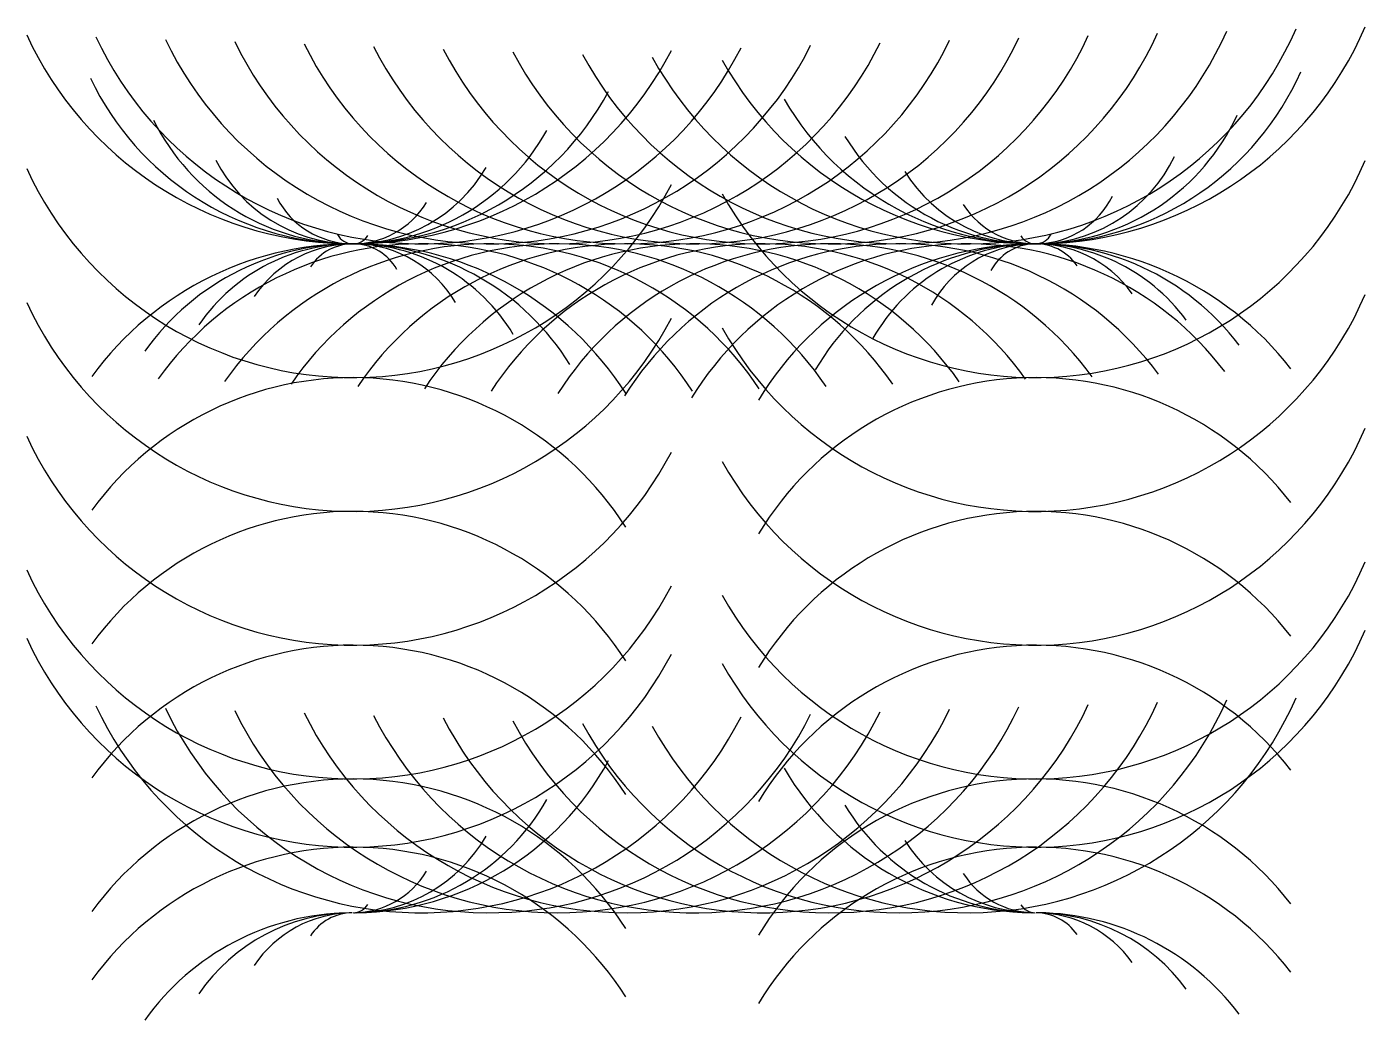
# Model space of a CAD drawing. Extents: x -1.79 to 2.03, y -0.31 to 2.53.
import ezdxf

# ---------------------------------------------------------------- set-up
doc = ezdxf.new("R2010")
doc.units = 0

msp = doc.modelspace()

# ---------------------------------------------------------------- linework, layer by layer
at = {"layer": 'drawinglayer'}
for centre, radius, start, end in [((0.8911, 2.9367), 1.0253, 208.6935, 336.3645), ((1.0861, 2.9367), 1.0253, 209.2092, 336.7313), ((-0.8633, 2.9367), 1.0253, 204.6828, 332.5035), ((-0.6684, 2.9367), 1.0253, 205.0266, 332.9891), ((-0.4734, 2.9367), 1.0253, 205.485, 333.4591), ((-0.2785, 2.9367), 1.0253, 205.886, 333.9141), ((-0.0835, 2.9367), 1.0253, 206.2871, 334.3548), ((0.1114, 2.9367), 1.0253, 206.7455, 334.7819), ((0.3063, 2.9367), 1.0253, 207.2038, 335.1959), ((0.5013, 2.9367), 1.0253, 207.7195, 335.5973), ((0.6962, 2.9367), 1.0253, 208.1779, 335.9866), ((-0.8633, 2.7417), 0.8303, 205.485, 331.5633), ((1.0861, 2.7417), 0.8303, 210.1832, 335.8962), ((-0.8633, 2.5467), 0.6354, 206.3444, 330.6394), ((1.0861, 2.5467), 0.6354, 211.0999, 335.0718), ((-0.8633, 2.3518), 0.4405, 207.1465, 329.7321), ((1.0861, 2.5544), 1.0253, 209.2092, 336.7313), ((1.0861, 2.3518), 0.4405, 212.0167, 334.2582), ((-0.8633, 2.5544), 1.0253, 204.6828, 332.5035), ((-0.8633, 2.1569), 0.2455, 207.9487, 328.8411), ((1.0861, 2.1569), 0.2455, 212.8761, 333.4558), ((-0.8633, 1.962), 0.0506, 208.7508, 327.9667), ((1.0861, 1.962), 0.0506, 213.7355, 332.6643), ((-0.8633, 0.9873), 0.9241, 32.5323, 143.8381), ((-0.8633, 1.1822), 0.7291, 31.7875, 144.6317), ((-0.6684, 0.9873), 0.9241, 32.9907, 144.4045), ((-0.8633, 1.3772), 0.5342, 31.0426, 145.4412), ((-0.4734, 0.9873), 0.9241, 33.5064, 144.9558), ((-0.8633, 1.5721), 0.3393, 30.2978, 146.2667), ((-0.2785, 0.9873), 0.9241, 33.9647, 145.4923), ((-0.8633, 1.767), 0.1443, 29.553, 147.1085), ((-0.0835, 0.9873), 0.9241, 34.4804, 146.0145), ((0.1114, 0.9873), 0.9241, 34.9961, 146.5231), ((0.3063, 0.9873), 0.9241, 35.569, 147.0183), ((0.5013, 0.9873), 0.9241, 36.0847, 147.5007), ((0.6962, 0.9873), 0.9241, 36.6576, 147.9707), ((0.8911, 0.9873), 0.9241, 37.2306, 148.4286), ((1.0861, 0.9873), 0.9241, 37.8608, 148.875), ((1.0861, 1.1822), 0.7291, 37.0587, 149.6104), ((1.0861, 1.3772), 0.5342, 36.2566, 150.357), ((1.0861, 1.5721), 0.3393, 35.4544, 151.1149), ((1.0861, 1.767), 0.1443, 34.595, 151.884), ((1.0861, 2.1721), 1.0253, 209.2092, 336.7313), ((-0.8633, 2.1721), 1.0253, 204.6828, 332.5035), ((-0.8633, 0.605), 0.9241, 32.5323, 143.8381), ((1.0861, 0.605), 0.9241, 37.8608, 148.875), ((1.0861, 1.7899), 1.0253, 209.2092, 336.7313), ((-0.8633, 1.7899), 1.0253, 204.6828, 332.5035), ((-0.8633, 0.2228), 0.9241, 32.5323, 143.8381), ((1.0861, 0.2228), 0.9241, 37.8608, 148.875), ((1.0861, 1.4076), 1.0253, 209.2092, 336.7313), ((-0.8633, 1.4076), 1.0253, 204.6828, 332.5035), ((1.0861, 1.2127), 1.0253, 209.2092, 336.7313), ((-0.8633, 1.2127), 1.0253, 204.6828, 332.5035), ((-0.8633, -0.1595), 0.9241, 32.5323, 143.8381), ((1.0861, -0.1595), 0.9241, 37.8608, 148.875), ((0.8911, 1.0253), 1.0253, 208.6935, 336.3645), ((-0.6684, 1.0253), 1.0253, 205.0266, 332.9891), ((-0.4734, 1.0253), 1.0253, 205.485, 333.4591), ((-0.2785, 1.0253), 1.0253, 205.886, 333.9141), ((-0.0835, 1.0253), 1.0253, 206.2871, 334.3548), ((0.1114, 1.0253), 1.0253, 206.7455, 334.7819), ((0.3063, 1.0253), 1.0253, 207.2038, 335.1959), ((0.5013, 1.0253), 1.0253, 207.7195, 335.5973), ((0.6962, 1.0253), 1.0253, 208.1779, 335.9866), ((-0.8633, 0.8303), 0.8303, 270.7448, 331.5633), ((1.0861, 0.8303), 0.8303, 210.1832, 269.276), ((-0.8633, -0.5418), 0.9241, 32.5323, 143.8381), ((1.0861, -0.5418), 0.9241, 37.8608, 148.875), ((-0.8633, 0.6354), 0.6354, 270.7448, 330.6394), ((1.0861, 0.6354), 0.6354, 211.0999, 269.2888), ((-0.8633, 0.4405), 0.4405, 270.7448, 329.7321), ((1.0861, 0.4405), 0.4405, 212.0167, 269.3012), ((-0.8633, -0.7367), 0.9241, 32.5323, 143.8381), ((1.0861, -0.7367), 0.9241, 37.8608, 148.875), ((-0.8633, 0.2455), 0.2455, 270.7448, 328.8411), ((1.0861, 0.2455), 0.2455, 212.8761, 269.3131), ((-0.8633, 0.0506), 0.0506, 270.7448, 327.9667), ((1.0861, 0.0506), 0.0506, 213.7355, 269.3247), ((-0.8633, -0.7291), 0.7291, 90.8021, 144.6317), ((-0.8633, -0.5342), 0.5342, 90.8021, 145.4412), ((-0.8633, -0.3393), 0.3393, 90.8021, 146.2667), ((-0.8633, -0.1443), 0.1443, 90.7448, 147.1085), ((1.0861, -0.1443), 0.1443, 34.595, 89.3359), ((1.0861, -0.3393), 0.3393, 35.4544, 89.3467), ((1.0861, -0.5342), 0.5342, 36.2566, 89.3571), ((1.0861, -0.7291), 0.7291, 37.0587, 89.3673)]:
    msp.add_arc(centre, radius, start, end, dxfattribs=at)

doc.saveas('drawing.dxf')
